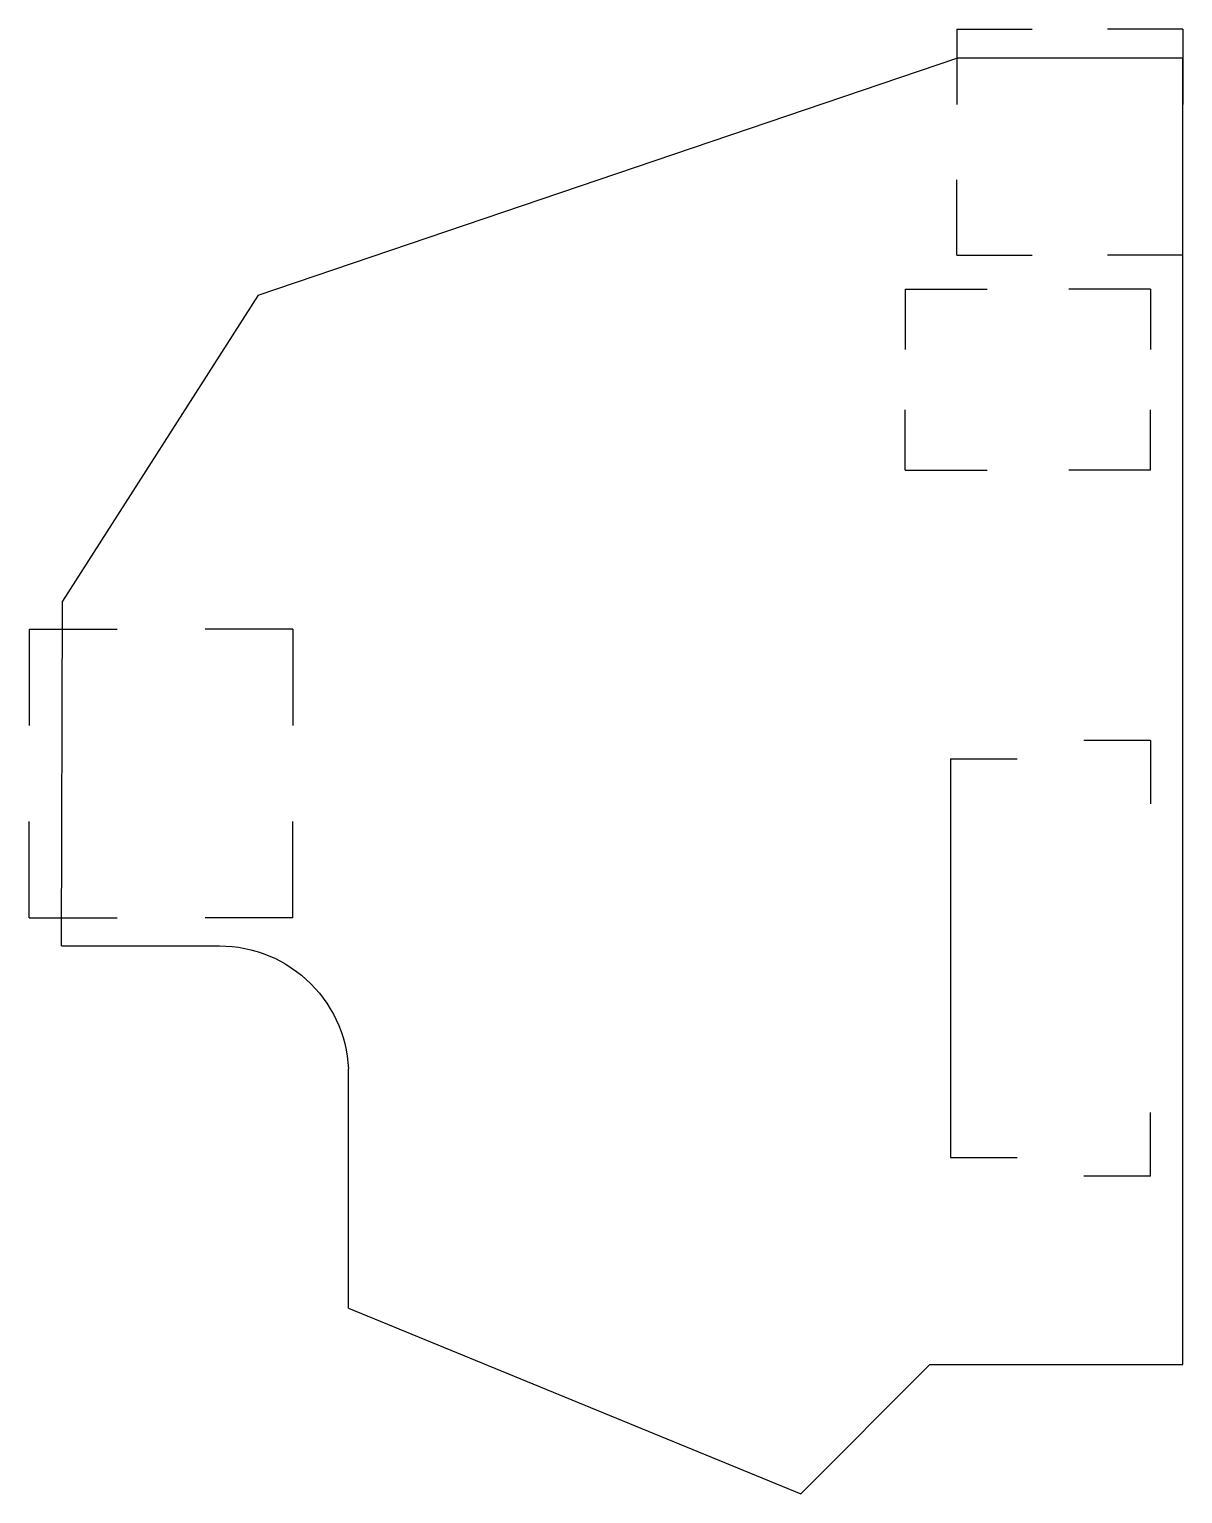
# Model space of a CAD drawing. Extents: x -51.7 to -16, y -36.4 to 9.
import ezdxf

# ---------------------------------------------------------------- set-up
doc = ezdxf.new("R2010")
doc.units = 0

msp = doc.modelspace()

# ---------------------------------------------------------------- linework, layer by layer
for p, q in [((-23, 9, 0), (-20.667, 9, 0)), ((-23, 9, 0), (-23, 6.667, 0)), ((-16, 9, 0), (-18.333, 9, 0)), ((-16, 9, 0), (-16, 6.667, 0)), ((-44.652, 0.761, 0), (-23, 8.11, 0)), ((-16, 8.11, 0), (-23, 8.11, 0)), ((-16, -32.379, 0), (-16, 8.11, 0)), ((-23, 2, 0), (-23, 4.333, 0)), ((-16, 2, 0), (-16, 4.333, 0)), ((-23, 2, 0), (-20.667, 2, 0)), ((-16, 2, 0), (-18.333, 2, 0)), ((-24.597, 0.943, 0), (-22.063, 0.943, 0)), ((-24.597, 0.943, 0), (-24.597, -0.924, 0)), ((-16.997, 0.943, 0), (-19.53, 0.943, 0)), ((-16.997, 0.943, 0), (-16.997, -0.924, 0)), ((-44.652, 0.761, 0), (-50.715, -8.717, 0)), ((-24.597, -4.657, 0), (-24.597, -2.791, 0)), ((-16.997, -4.657, 0), (-16.997, -2.791, 0)), ((-24.597, -4.657, 0), (-22.063, -4.657, 0)), ((-16.997, -4.657, 0), (-19.53, -4.657, 0)), ((-50.749, -19.405, 0), (-50.715, -8.717, 0)), ((-51.743, -9.592, 0), (-49.02, -9.592, 0)), ((-51.743, -9.592, 0), (-51.743, -12.572, 0)), ((-43.573, -9.592, 0), (-46.297, -9.592, 0)), ((-43.573, -9.592, 0), (-43.573, -12.572, 0)), ((-17, -13.035, 0), (-19.067, -13.035, 0)), ((-17, -13.035, 0), (-17, -15, 0)), ((-23.2, -13.61, 0), (-21.133, -13.61, 0)), ((-23.2, -13.61, 0), (-23.2, -25.96, 0)), ((-51.743, -18.532, 0), (-51.743, -15.552, 0)), ((-43.573, -18.532, 0), (-43.573, -15.552, 0)), ((-51.743, -18.532, 0), (-49.02, -18.532, 0)), ((-43.573, -18.532, 0), (-46.297, -18.532, 0)), ((-50.749, -19.405, 0), (-45.847, -19.405, 0)), ((-45.847, -19.405, 0), (-45.651, -19.41, 0)), ((-45.651, -19.41, 0), (-45.455, -19.424, 0)), ((-45.455, -19.424, 0), (-45.26, -19.448, 0)), ((-45.26, -19.448, 0), (-45.067, -19.482, 0)), ((-45.067, -19.482, 0), (-44.875, -19.525, 0)), ((-44.875, -19.525, 0), (-44.686, -19.577, 0)), ((-44.686, -19.577, 0), (-44.5, -19.639, 0)), ((-44.5, -19.639, 0), (-44.317, -19.709, 0)), ((-44.317, -19.709, 0), (-44.137, -19.789, 0)), ((-44.137, -19.789, 0), (-43.962, -19.877, 0)), ((-43.962, -19.877, 0), (-43.791, -19.974, 0)), ((-43.791, -19.974, 0), (-43.625, -20.079, 0)), ((-43.625, -20.079, 0), (-43.465, -20.192, 0)), ((-43.465, -20.192, 0), (-43.31, -20.313, 0)), ((-43.31, -20.313, 0), (-43.161, -20.441, 0)), ((-43.161, -20.441, 0), (-43.019, -20.577, 0)), ((-43.019, -20.577, 0), (-42.884, -20.719, 0)), ((-42.884, -20.719, 0), (-42.755, -20.867, 0)), ((-42.755, -20.867, 0), (-42.635, -21.022, 0)), ((-42.635, -21.022, 0), (-42.522, -21.183, 0)), ((-42.522, -21.183, 0), (-42.417, -21.349, 0)), ((-42.417, -21.349, 0), (-42.32, -21.519, 0)), ((-42.32, -21.519, 0), (-42.231, -21.695, 0)), ((-42.231, -21.695, 0), (-42.152, -21.874, 0)), ((-42.152, -21.874, 0), (-42.081, -22.057, 0)), ((-42.081, -22.057, 0), (-42.02, -22.244, 0)), ((-42.02, -22.244, 0), (-41.967, -22.433, 0)), ((-41.967, -22.433, 0), (-41.924, -22.625, 0)), ((-41.924, -22.625, 0), (-41.891, -22.818, 0)), ((-41.891, -22.818, 0), (-41.867, -23.013, 0)), ((-41.867, -23.013, 0), (-41.852, -23.209, 0)), ((-41.847, -23.405, 0), (-41.852, -23.209, 0)), ((-41.847, -30.632, 0), (-41.847, -23.405, 0)), ((-17, -26.535, 0), (-17, -24.57, 0)), ((-23.2, -25.96, 0), (-21.133, -25.96, 0)), ((-17, -26.535, 0), (-19.067, -26.535, 0)), ((-41.847, -30.632, 0), (-27.838, -36.379, 0)), ((-27.838, -36.379, 0), (-23.838, -32.379, 0)), ((-23.838, -32.379, 0), (-16, -32.379, 0))]:
    msp.add_line(p, q)

doc.saveas('drawing.dxf')
